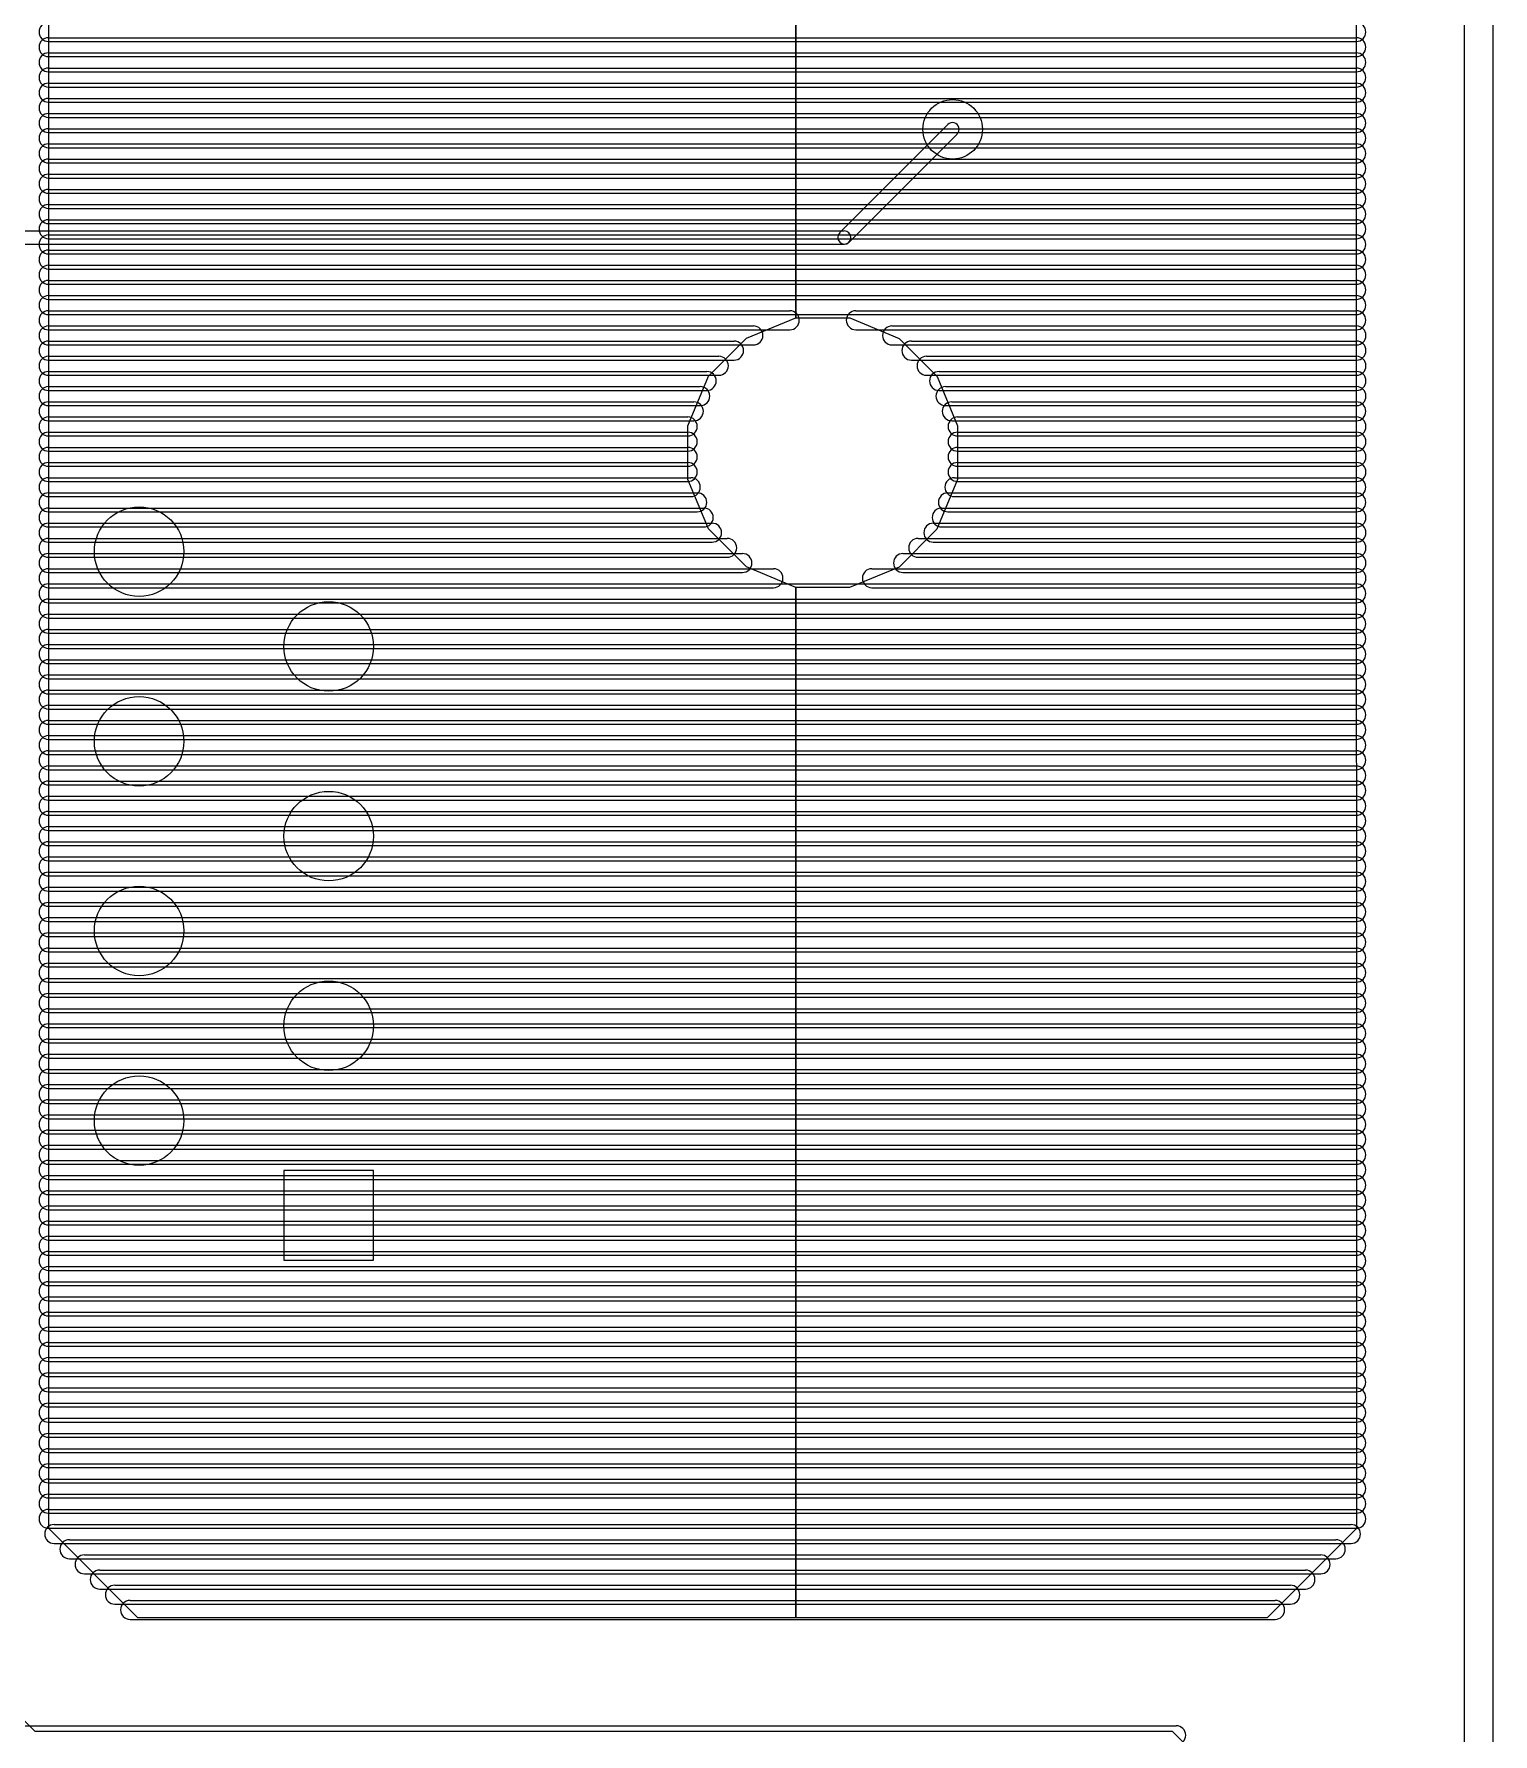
# Model space of a CAD drawing. Extents: x 25909 to 94169, y 14485 to 72115.
# Drawn here: x 86474 to 94169, y 33106 to 42070 of the extents above; entities that cross this region are included whole.
import ezdxf

# ---------------------------------------------------------------- set-up
doc = ezdxf.new("R2010")
doc.units = 0
doc.layers.add('BLACK', color=1, linetype='CONTINUOUS')

msp = doc.modelspace()

# ---------------------------------------------------------------- linework, layer by layer
at = {"layer": 'BLACK'}
for p, q in [((94019, 14560), (94019, 72040)), ((94169, 14560), (94169, 72040)), ((93450, 34191), (93449, 70650)), ((86550, 68691), (86550, 34191)), ((90492, 40574), (90492, 47026)), ((90492, 47026), (90492, 40574)), ((86550, 42051), (93448, 42051)), ((86550, 42051), (93448, 42051)), ((86550, 42031), (93448, 42031)), ((86550, 42031), (93448, 42031)), ((86550, 41971), (93448, 41971)), ((86550, 41971), (93448, 41971)), ((86550, 41951), (93448, 41951)), ((86550, 41951), (93448, 41951)), ((86550, 41891), (93448, 41891)), ((86550, 41891), (93448, 41891)), ((86550, 41871), (93448, 41871)), ((86550, 41871), (93448, 41871)), ((86550, 41811), (93448, 41811)), ((86550, 41811), (93448, 41811)), ((86550, 41791), (93448, 41791)), ((86550, 41791), (93448, 41791)), ((86550, 41731), (93448, 41731)), ((86550, 41731), (93448, 41731)), ((86550, 41711), (93448, 41711)), ((86550, 41711), (93448, 41711)), ((86550, 41651), (93448, 41651)), ((86550, 41651), (93448, 41651)), ((86550, 41631), (93448, 41631)), ((86550, 41631), (93448, 41631)), ((90723, 41023), (91293, 41593)), ((86550, 41571), (93448, 41571)), ((86550, 41571), (93448, 41571)), ((86550, 41551), (93448, 41551)), ((86550, 41551), (93448, 41551)), ((90773, 40973), (91343, 41543)), ((86550, 41491), (93448, 41491)), ((86550, 41491), (93448, 41491)), ((86550, 41471), (93448, 41471)), ((86550, 41471), (93448, 41471)), ((86550, 41411), (93448, 41411)), ((86550, 41411), (93448, 41411)), ((86550, 41391), (93448, 41391)), ((86550, 41391), (93448, 41391)), ((86550, 41331), (93448, 41331)), ((86550, 41331), (93448, 41331)), ((86550, 41311), (93448, 41311)), ((86550, 41311), (93448, 41311)), ((86550, 41251), (93448, 41251)), ((86550, 41251), (93448, 41251)), ((86550, 41231), (93448, 41231)), ((86550, 41231), (93448, 41231)), ((86550, 41171), (93448, 41171)), ((86550, 41171), (93448, 41171)), ((86550, 41151), (93448, 41151)), ((86550, 41151), (93448, 41151)), ((86550, 41091), (93448, 41091)), ((86550, 41091), (93448, 41091)), ((86550, 41071), (93448, 41071)), ((86550, 41071), (93448, 41071)), ((86003, 41032), (90747, 41032)), ((86550, 41011), (93448, 41011)), ((86550, 41011), (93448, 41011)), ((86550, 40991), (93448, 40991)), ((86550, 40991), (93448, 40991)), ((86003, 40962), (90747, 40962)), ((86550, 40931), (93448, 40931)), ((86550, 40931), (93448, 40931)), ((86550, 40911), (93448, 40911)), ((86550, 40911), (93448, 40911)), ((86550, 40851), (93448, 40851)), ((86550, 40851), (93448, 40851)), ((86550, 40831), (93448, 40831)), ((86550, 40831), (93448, 40831)), ((86550, 40771), (93448, 40771)), ((86550, 40771), (93448, 40771)), ((86550, 40751), (93448, 40751)), ((86550, 40751), (93448, 40751)), ((86550, 40691), (93448, 40691)), ((86550, 40691), (93448, 40691)), ((86550, 40671), (93448, 40671)), ((86550, 40671), (93448, 40671)), ((86550, 40611), (90460, 40611)), ((86550, 40611), (90460, 40611)), ((90808, 40611), (93448, 40611)), ((90808, 40611), (93448, 40611)), ((86550, 40591), (93448, 40591)), ((86550, 40591), (93448, 40591)), ((86550, 40531), (90268, 40531)), ((86550, 40531), (90268, 40531)), ((90232, 40466), (90492, 40574)), ((90492, 40574), (90776, 40574)), ((90776, 40574), (91037, 40465)), ((90999, 40531), (93449, 40531)), ((90999, 40531), (93449, 40531)), ((86550, 40511), (90460, 40511)), ((86550, 40511), (90460, 40511)), ((86550, 40451), (90166, 40451)), ((86550, 40451), (90166, 40451)), ((86550, 40431), (90268, 40431)), ((86550, 40431), (90268, 40431)), ((90032, 40266), (90232, 40466)), ((90808, 40511), (93448, 40511)), ((90808, 40511), (93448, 40511)), ((90999, 40431), (93449, 40431)), ((90999, 40431), (93449, 40431)), ((91037, 40465), (91237, 40265)), ((91101, 40451), (93449, 40451)), ((91101, 40451), (93449, 40451)), ((86550, 40371), (90086, 40371)), ((86550, 40371), (90086, 40371)), ((86550, 40351), (90166, 40351)), ((86550, 40351), (90166, 40351)), ((91101, 40351), (93449, 40351)), ((91101, 40351), (93449, 40351)), ((91181, 40371), (93449, 40371)), ((91181, 40371), (93449, 40371)), ((86550, 40291), (90022, 40291)), ((86550, 40291), (90022, 40291)), ((86550, 40271), (90086, 40271)), ((86550, 40271), (90086, 40271)), ((89923, 40005), (90032, 40266)), ((91181, 40271), (93449, 40271)), ((91181, 40271), (93449, 40271)), ((91237, 40265), (91345, 40004)), ((91247, 40291), (93449, 40291)), ((91247, 40291), (93449, 40291)), ((86550, 40211), (89988, 40211)), ((86550, 40211), (89988, 40211)), ((86550, 40191), (90022, 40191)), ((86550, 40191), (90022, 40191)), ((91247, 40191), (93449, 40191)), ((91247, 40191), (93449, 40191)), ((91281, 40211), (93449, 40211)), ((91281, 40211), (93449, 40211)), ((86550, 40131), (89954, 40131)), ((86550, 40131), (89954, 40131)), ((86550, 40111), (89988, 40111)), ((86550, 40111), (89988, 40111)), ((91281, 40111), (93449, 40111)), ((91281, 40111), (93449, 40111)), ((91314, 40131), (93448, 40131)), ((91314, 40131), (93448, 40131)), ((86550, 40051), (89922, 40051)), ((86550, 40051), (89922, 40051)), ((86550, 40031), (89954, 40031)), ((86550, 40031), (89954, 40031)), ((89923, 39722), (89923, 40005)), ((91314, 40031), (93448, 40031)), ((91314, 40031), (93448, 40031)), ((91345, 40051), (93449, 40051)), ((91345, 40051), (93449, 40051)), ((91345, 40004), (91345, 39721)), ((86550, 39971), (89922, 39971)), ((86550, 39971), (89922, 39971)), ((86550, 39951), (89922, 39951)), ((86550, 39951), (89922, 39951)), ((86550, 39891), (89922, 39891)), ((86550, 39891), (89922, 39891)), ((91345, 39971), (93449, 39971)), ((91345, 39971), (93449, 39971)), ((91345, 39951), (93449, 39951)), ((91345, 39951), (93449, 39951)), ((91345, 39891), (93449, 39891)), ((91345, 39891), (93449, 39891)), ((86550, 39871), (89922, 39871)), ((86550, 39871), (89922, 39871)), ((86550, 39811), (89922, 39811)), ((86550, 39811), (89922, 39811)), ((91345, 39871), (93449, 39871)), ((91345, 39871), (93449, 39871)), ((91345, 39811), (93449, 39811)), ((91345, 39811), (93449, 39811)), ((86550, 39791), (89922, 39791)), ((86550, 39791), (89922, 39791)), ((86550, 39731), (89938, 39731)), ((86550, 39731), (89938, 39731)), ((86550, 39711), (89922, 39711)), ((86550, 39711), (89922, 39711)), ((90031, 39461), (89923, 39722)), ((91345, 39721), (91236, 39460)), ((91328, 39731), (93448, 39731)), ((91328, 39731), (93448, 39731)), ((91345, 39791), (93449, 39791)), ((91345, 39791), (93449, 39791)), ((91345, 39711), (93449, 39711)), ((91345, 39711), (93449, 39711)), ((86550, 39651), (89972, 39651)), ((86550, 39651), (89972, 39651)), ((86550, 39631), (89938, 39631)), ((86550, 39631), (89938, 39631)), ((91294, 39651), (93448, 39651)), ((91294, 39651), (93448, 39651)), ((91328, 39631), (93448, 39631)), ((91328, 39631), (93448, 39631)), ((86550, 39571), (90006, 39571)), ((86550, 39571), (90006, 39571)), ((86550, 39551), (89972, 39551)), ((86550, 39551), (89972, 39551)), ((91261, 39571), (93449, 39571)), ((91261, 39571), (93449, 39571)), ((91294, 39551), (93448, 39551)), ((91294, 39551), (93448, 39551)), ((86550, 39491), (90050, 39491)), ((86550, 39491), (90050, 39491)), ((86550, 39471), (90006, 39471)), ((86550, 39471), (90006, 39471)), ((90231, 39261), (90031, 39461)), ((91236, 39460), (91036, 39260)), ((91217, 39491), (93449, 39491)), ((91217, 39491), (93449, 39491)), ((91261, 39471), (93449, 39471)), ((91261, 39471), (93449, 39471)), ((86550, 39411), (90130, 39411)), ((86550, 39411), (90130, 39411)), ((86550, 39391), (90050, 39391)), ((86550, 39391), (90050, 39391)), ((91137, 39411), (93449, 39411)), ((91137, 39411), (93449, 39411)), ((91217, 39391), (93449, 39391)), ((91217, 39391), (93449, 39391)), ((86550, 39331), (90210, 39331)), ((86550, 39331), (90210, 39331)), ((86550, 39311), (90130, 39311)), ((86550, 39311), (90130, 39311)), ((91057, 39331), (93449, 39331)), ((91057, 39331), (93449, 39331)), ((91137, 39311), (93449, 39311)), ((91137, 39311), (93449, 39311)), ((86550, 39251), (90374, 39251)), ((86550, 39251), (90374, 39251)), ((86550, 39231), (90210, 39231)), ((86550, 39231), (90210, 39231)), ((90492, 39152), (90231, 39261)), ((91036, 39260), (90775, 39152)), ((90893, 39251), (93449, 39251)), ((90893, 39251), (93449, 39251)), ((91057, 39231), (93449, 39231)), ((91057, 39231), (93449, 39231)), ((86550, 39171), (93448, 39171)), ((86550, 39171), (93448, 39171)), ((86550, 39151), (90374, 39151)), ((86550, 39151), (90374, 39151)), ((86550, 39091), (93448, 39091)), ((86550, 39091), (93448, 39091)), ((90492, 33720), (90492, 39152)), ((90775, 39152), (90492, 39152)), ((90492, 39152), (90492, 33720)), ((90893, 39151), (93449, 39151)), ((90893, 39151), (93449, 39151)), ((86550, 39071), (93448, 39071)), ((86550, 39071), (93448, 39071)), ((86550, 39011), (93448, 39011)), ((86550, 39011), (93448, 39011)), ((86550, 38991), (93448, 38991)), ((86550, 38991), (93448, 38991)), ((86550, 38931), (93448, 38931)), ((86550, 38931), (93448, 38931)), ((86550, 38911), (93448, 38911)), ((86550, 38911), (93448, 38911)), ((86550, 38851), (93448, 38851)), ((86550, 38851), (93448, 38851)), ((86550, 38831), (93448, 38831)), ((86550, 38831), (93448, 38831)), ((86550, 38771), (93448, 38771)), ((86550, 38771), (93448, 38771)), ((86550, 38751), (93448, 38751)), ((86550, 38751), (93448, 38751)), ((86550, 38691), (93448, 38691)), ((86550, 38691), (93448, 38691)), ((86550, 38671), (93448, 38671)), ((86550, 38671), (93448, 38671)), ((86550, 38611), (93448, 38611)), ((86550, 38611), (93448, 38611)), ((86550, 38591), (93448, 38591)), ((86550, 38591), (93448, 38591)), ((86550, 38531), (93448, 38531)), ((86550, 38531), (93448, 38531)), ((86550, 38511), (93448, 38511)), ((86550, 38511), (93448, 38511)), ((86550, 38451), (93448, 38451)), ((86550, 38451), (93448, 38451)), ((86550, 38431), (93448, 38431)), ((86550, 38431), (93448, 38431)), ((86550, 38371), (93448, 38371)), ((86550, 38371), (93448, 38371)), ((86550, 38351), (93448, 38351)), ((86550, 38351), (93448, 38351)), ((86550, 38291), (93448, 38291)), ((86550, 38291), (93448, 38291)), ((86550, 38271), (93448, 38271)), ((86550, 38271), (93448, 38271)), ((86550, 38211), (93448, 38211)), ((86550, 38211), (93448, 38211)), ((86550, 38191), (93448, 38191)), ((86550, 38191), (93448, 38191)), ((86550, 38131), (93448, 38131)), ((86550, 38131), (93448, 38131)), ((86550, 38111), (93448, 38111)), ((86550, 38111), (93448, 38111)), ((86550, 38051), (93448, 38051)), ((86550, 38051), (93448, 38051)), ((86550, 38031), (93448, 38031)), ((86550, 38031), (93448, 38031)), ((86550, 37971), (93448, 37971)), ((86550, 37971), (93448, 37971)), ((86550, 37951), (93448, 37951)), ((86550, 37951), (93448, 37951)), ((86550, 37891), (93448, 37891)), ((86550, 37891), (93448, 37891)), ((86550, 37871), (93448, 37871)), ((86550, 37871), (93448, 37871)), ((86550, 37811), (93448, 37811)), ((86550, 37811), (93448, 37811)), ((86550, 37791), (93448, 37791)), ((86550, 37791), (93448, 37791)), ((86550, 37731), (93448, 37731)), ((86550, 37731), (93448, 37731)), ((86550, 37711), (93448, 37711)), ((86550, 37711), (93448, 37711)), ((86550, 37651), (93448, 37651)), ((86550, 37651), (93448, 37651)), ((86550, 37631), (93448, 37631)), ((86550, 37631), (93448, 37631)), ((86550, 37571), (93448, 37571)), ((86550, 37571), (93448, 37571)), ((86550, 37551), (93448, 37551)), ((86550, 37551), (93448, 37551)), ((86550, 37491), (93448, 37491)), ((86550, 37491), (93448, 37491)), ((86550, 37471), (93448, 37471)), ((86550, 37471), (93448, 37471)), ((86550, 37411), (93448, 37411)), ((86550, 37411), (93448, 37411)), ((86550, 37391), (93448, 37391)), ((86550, 37391), (93448, 37391)), ((86550, 37331), (93448, 37331)), ((86550, 37331), (93448, 37331)), ((86550, 37311), (93448, 37311)), ((86550, 37311), (93448, 37311)), ((86550, 37251), (93448, 37251)), ((86550, 37251), (93448, 37251)), ((86550, 37231), (93448, 37231)), ((86550, 37231), (93448, 37231)), ((86550, 37171), (93448, 37171)), ((86550, 37171), (93448, 37171)), ((86550, 37151), (93448, 37151)), ((86550, 37151), (93448, 37151)), ((86550, 37091), (93448, 37091)), ((86550, 37091), (93448, 37091)), ((86550, 37071), (93448, 37071)), ((86550, 37071), (93448, 37071)), ((86550, 37011), (93448, 37011)), ((86550, 37011), (93448, 37011)), ((86550, 36991), (93448, 36991)), ((86550, 36991), (93448, 36991)), ((86550, 36931), (93448, 36931)), ((86550, 36931), (93448, 36931)), ((86550, 36911), (93448, 36911)), ((86550, 36911), (93448, 36911)), ((86550, 36851), (93448, 36851)), ((86550, 36851), (93448, 36851)), ((86550, 36831), (93448, 36831)), ((86550, 36831), (93448, 36831)), ((86550, 36771), (93448, 36771)), ((86550, 36771), (93448, 36771)), ((86550, 36751), (93448, 36751)), ((86550, 36751), (93448, 36751)), ((86550, 36691), (93448, 36691)), ((86550, 36691), (93448, 36691)), ((86550, 36671), (93448, 36671)), ((86550, 36671), (93448, 36671)), ((86550, 36611), (93448, 36611)), ((86550, 36611), (93448, 36611)), ((86550, 36591), (93448, 36591)), ((86550, 36591), (93448, 36591)), ((86550, 36531), (93448, 36531)), ((86550, 36531), (93448, 36531)), ((86550, 36511), (93448, 36511)), ((86550, 36511), (93448, 36511)), ((86550, 36451), (93448, 36451)), ((86550, 36451), (93448, 36451)), ((86550, 36431), (93448, 36431)), ((86550, 36431), (93448, 36431)), ((86550, 36371), (93448, 36371)), ((86550, 36371), (93448, 36371)), ((86550, 36351), (93448, 36351)), ((86550, 36351), (93448, 36351)), ((86550, 36291), (93448, 36291)), ((86550, 36291), (93448, 36291)), ((86550, 36271), (93448, 36271)), ((86550, 36271), (93448, 36271)), ((86550, 36211), (93448, 36211)), ((86550, 36211), (93448, 36211)), ((86550, 36191), (93448, 36191)), ((86550, 36191), (93448, 36191)), ((86550, 36131), (93448, 36131)), ((86550, 36131), (93448, 36131)), ((86550, 36111), (93448, 36111)), ((86550, 36111), (93448, 36111)), ((86550, 36051), (93448, 36051)), ((86550, 36051), (93448, 36051)), ((88264, 36077), (87792, 36077)), ((87792, 36077), (87792, 35605)), ((88264, 35605), (88264, 36077)), ((86550, 36031), (93448, 36031)), ((86550, 36031), (93448, 36031)), ((86550, 35971), (93448, 35971)), ((86550, 35971), (93448, 35971)), ((86550, 35951), (93448, 35951)), ((86550, 35951), (93448, 35951)), ((86550, 35891), (93448, 35891)), ((86550, 35891), (93448, 35891)), ((86550, 35871), (93448, 35871)), ((86550, 35871), (93448, 35871)), ((86550, 35811), (93448, 35811)), ((86550, 35811), (93448, 35811)), ((86550, 35791), (93448, 35791)), ((86550, 35791), (93448, 35791)), ((86550, 35731), (93448, 35731)), ((86550, 35731), (93448, 35731)), ((86550, 35711), (93448, 35711)), ((86550, 35711), (93448, 35711)), ((86550, 35651), (93448, 35651)), ((86550, 35651), (93448, 35651)), ((86550, 35631), (93448, 35631)), ((86550, 35631), (93448, 35631)), ((87792, 35605), (88264, 35605)), ((86550, 35571), (93448, 35571)), ((86550, 35571), (93448, 35571)), ((86550, 35551), (93448, 35551)), ((86550, 35551), (93448, 35551)), ((86550, 35491), (93448, 35491)), ((86550, 35491), (93448, 35491)), ((86550, 35471), (93448, 35471)), ((86550, 35471), (93448, 35471)), ((86550, 35411), (93448, 35411)), ((86550, 35411), (93448, 35411)), ((86550, 35391), (93448, 35391)), ((86550, 35391), (93448, 35391)), ((86550, 35331), (93448, 35331)), ((86550, 35331), (93448, 35331)), ((86550, 35311), (93448, 35311)), ((86550, 35311), (93448, 35311)), ((86550, 35251), (93448, 35251)), ((86550, 35251), (93448, 35251)), ((86550, 35231), (93448, 35231)), ((86550, 35231), (93448, 35231)), ((86550, 35171), (93448, 35171)), ((86550, 35171), (93448, 35171)), ((86550, 35151), (93448, 35151)), ((86550, 35151), (93448, 35151)), ((86550, 35091), (93448, 35091)), ((86550, 35091), (93448, 35091)), ((86550, 35071), (93448, 35071)), ((86550, 35071), (93448, 35071)), ((86550, 35011), (93448, 35011)), ((86550, 35011), (93448, 35011)), ((86550, 34991), (93448, 34991)), ((86550, 34991), (93448, 34991)), ((86550, 34931), (93448, 34931)), ((86550, 34931), (93448, 34931)), ((86550, 34911), (93448, 34911)), ((86550, 34911), (93448, 34911)), ((86550, 34851), (93448, 34851)), ((86550, 34851), (93448, 34851)), ((86550, 34831), (93448, 34831)), ((86550, 34831), (93448, 34831)), ((86550, 34771), (93448, 34771)), ((86550, 34771), (93448, 34771)), ((86550, 34751), (93448, 34751)), ((86550, 34751), (93448, 34751)), ((86550, 34691), (93448, 34691)), ((86550, 34691), (93448, 34691)), ((86550, 34671), (93448, 34671)), ((86550, 34671), (93448, 34671)), ((86550, 34611), (93448, 34611)), ((86550, 34611), (93448, 34611)), ((86550, 34591), (93448, 34591)), ((86550, 34591), (93448, 34591)), ((86550, 34531), (93448, 34531)), ((86550, 34531), (93448, 34531)), ((86550, 34511), (93448, 34511)), ((86550, 34511), (93448, 34511)), ((86550, 34451), (93448, 34451)), ((86550, 34451), (93448, 34451)), ((86550, 34431), (93448, 34431)), ((86550, 34431), (93448, 34431)), ((86550, 34371), (93448, 34371)), ((86550, 34371), (93448, 34371)), ((86550, 34351), (93448, 34351)), ((86550, 34351), (93448, 34351)), ((86550, 34291), (93448, 34291)), ((86550, 34291), (93448, 34291)), ((86550, 34271), (93448, 34271)), ((86550, 34271), (93448, 34271)), ((86550, 34191), (93448, 34191)), ((86550, 34191), (93448, 34191)), ((86550, 34191), (87020, 33720)), ((86580, 34211), (93420, 34211)), ((86580, 34211), (93420, 34211)), ((92979, 33720), (93450, 34191)), ((86580, 34111), (93420, 34111)), ((86580, 34111), (93420, 34111)), ((86660, 34131), (93340, 34131)), ((86660, 34131), (93340, 34131)), ((86660, 34031), (93340, 34031)), ((86660, 34031), (93340, 34031)), ((86740, 34051), (93260, 34051)), ((86740, 34051), (93260, 34051)), ((86740, 33951), (93260, 33951)), ((86740, 33951), (93260, 33951)), ((86820, 33971), (93180, 33971)), ((86820, 33971), (93180, 33971)), ((86900, 33891), (93100, 33891)), ((86900, 33891), (93100, 33891)), ((86820, 33871), (93180, 33871)), ((86820, 33871), (93180, 33871)), ((86980, 33811), (93020, 33811)), ((86980, 33811), (93020, 33811)), ((86900, 33791), (93100, 33791)), ((86900, 33791), (93100, 33791)), ((86980, 33711), (93020, 33711)), ((86980, 33711), (93020, 33711)), ((87020, 33720), (90492, 33720)), ((90492, 33720), (92979, 33720)), ((86479, 33120), (85949, 33650)), ((77050, 33150), (92498, 33150)), ((77050, 33150), (92498, 33150)), ((92479, 33120), (86479, 33120)), ((92727, 32872), (92479, 33120))]:
    msp.add_line(p, q, dxfattribs=at)
for centre, radius in [((91319, 41568), 157), ((87028, 39341), 236), ((88028, 38841), 236), ((87028, 38341), 236), ((88028, 37841), 236), ((87028, 37341), 236), ((88028, 36841), 236), ((87028, 36341), 236)]:
    msp.add_circle(centre, radius, dxfattribs=at)
for centre, radius, start, end in [((86550, 42081), 50, 90, 270), ((86550, 42081), 50, 90, 270), ((93448, 42081), 50, 270, 450), ((93448, 42081), 50, 270, 450), ((86550, 42001), 50, 90, 270), ((86550, 42001), 50, 90, 270), ((93448, 42001), 50, 270, 450), ((93448, 42001), 50, 270, 450), ((86550, 41921), 50, 90, 270), ((86550, 41921), 50, 90, 270), ((93448, 41921), 50, 270, 450), ((93448, 41921), 50, 270, 450), ((86550, 41841), 50, 90, 270), ((86550, 41841), 50, 90, 270), ((93448, 41841), 50, 270, 450), ((93448, 41841), 50, 270, 450), ((86550, 41761), 50, 90, 270), ((86550, 41761), 50, 90, 270), ((93448, 41761), 50, 270, 450), ((93448, 41761), 50, 270, 450), ((86550, 41681), 50, 90, 270), ((86550, 41681), 50, 90, 270), ((93448, 41681), 50, 270, 450), ((93448, 41681), 50, 270, 450), ((86550, 41601), 50, 90, 270), ((86550, 41601), 50, 90, 270), ((91318, 41568), 35, 315, 495), ((93448, 41601), 50, 270, 450), ((93448, 41601), 50, 270, 450), ((86550, 41521), 50, 90, 270), ((86550, 41521), 50, 90, 270), ((93448, 41521), 50, 270, 450), ((93448, 41521), 50, 270, 450), ((86550, 41441), 50, 90, 270), ((86550, 41441), 50, 90, 270), ((93448, 41441), 50, 270, 450), ((93448, 41441), 50, 270, 450), ((86550, 41361), 50, 90, 270), ((86550, 41361), 50, 90, 270), ((86550, 41281), 50, 90, 270), ((86550, 41281), 50, 90, 270), ((93448, 41361), 50, 270, 450), ((93448, 41361), 50, 270, 450), ((93448, 41281), 50, 270, 450), ((93448, 41281), 50, 270, 450), ((86550, 41201), 50, 90, 270), ((86550, 41201), 50, 90, 270), ((93448, 41201), 50, 270, 450), ((93448, 41201), 50, 270, 450), ((86550, 41121), 50, 90, 270), ((86550, 41121), 50, 90, 270), ((93448, 41121), 50, 270, 450), ((93448, 41121), 50, 270, 450), ((86550, 41041), 50, 90, 270), ((86550, 41041), 50, 90, 270), ((93448, 41041), 50, 270, 450), ((93448, 41041), 50, 270, 450), ((86550, 40961), 50, 90, 270), ((86550, 40961), 50, 90, 270), ((90748, 40998), 35, 135, 315), ((90747, 40997), 35, 270, 450), ((93448, 40961), 50, 270, 450), ((93448, 40961), 50, 270, 450), ((86550, 40881), 50, 90, 270), ((86550, 40881), 50, 90, 270), ((93448, 40881), 50, 270, 450), ((93448, 40881), 50, 270, 450), ((86550, 40801), 50, 90, 270), ((86550, 40801), 50, 90, 270), ((93448, 40801), 50, 270, 450), ((93448, 40801), 50, 270, 450), ((86550, 40721), 50, 90, 270), ((86550, 40721), 50, 90, 270), ((93448, 40721), 50, 270, 450), ((93448, 40721), 50, 270, 450), ((86550, 40641), 50, 90, 270), ((86550, 40641), 50, 90, 270), ((86550, 40561), 50, 90, 270), ((86550, 40561), 50, 90, 270), ((90460, 40561), 50, 270, 450), ((90460, 40561), 50, 270, 450), ((90808, 40561), 50, 90, 270), ((90808, 40561), 50, 90, 270), ((93448, 40641), 50, 270, 450), ((93448, 40641), 50, 270, 450), ((93448, 40561), 50, 270, 450), ((93448, 40561), 50, 270, 450), ((86550, 40481), 50, 90, 270), ((86550, 40481), 50, 90, 270), ((90268, 40481), 50, 270, 450), ((90268, 40481), 50, 270, 450), ((90999, 40481), 50, 90, 270), ((90999, 40481), 50, 90, 270), ((93449, 40481), 50, 270, 450), ((93449, 40481), 50, 270, 450), ((86550, 40401), 50, 90, 270), ((86550, 40401), 50, 90, 270), ((90166, 40401), 50, 270, 450), ((90166, 40401), 50, 270, 450), ((91101, 40401), 50, 90, 270), ((91101, 40401), 50, 90, 270), ((93449, 40401), 50, 270, 450), ((93449, 40401), 50, 270, 450), ((86550, 40321), 50, 90, 270), ((86550, 40321), 50, 90, 270), ((90086, 40321), 50, 270, 450), ((90086, 40321), 50, 270, 450), ((91181, 40321), 50, 90, 270), ((91181, 40321), 50, 90, 270), ((93449, 40321), 50, 270, 450), ((93449, 40321), 50, 270, 450), ((86550, 40241), 50, 90, 270), ((86550, 40241), 50, 90, 270), ((90022, 40241), 50, 270, 450), ((90022, 40241), 50, 270, 450), ((91247, 40241), 50, 90, 270), ((91247, 40241), 50, 90, 270), ((93449, 40241), 50, 270, 450), ((93449, 40241), 50, 270, 450), ((86550, 40161), 50, 90, 270), ((86550, 40161), 50, 90, 270), ((89988, 40161), 50, 270, 450), ((89988, 40161), 50, 270, 450), ((91281, 40161), 50, 90, 270), ((91281, 40161), 50, 90, 270), ((93449, 40161), 50, 270, 450), ((93449, 40161), 50, 270, 450), ((86550, 40081), 50, 90, 270), ((86550, 40081), 50, 90, 270), ((89954, 40081), 50, 270, 450), ((89954, 40081), 50, 270, 450), ((91314, 40081), 50, 90, 270), ((91314, 40081), 50, 90, 270), ((93448, 40081), 50, 270, 450), ((93448, 40081), 50, 270, 450), ((86550, 40001), 50, 90, 270), ((86550, 40001), 50, 90, 270), ((89922, 40001), 50, 270, 450), ((89922, 40001), 50, 270, 450), ((91345, 40001), 50, 90, 270), ((91345, 40001), 50, 90, 270), ((93449, 40001), 50, 270, 450), ((93449, 40001), 50, 270, 450), ((86550, 39921), 50, 90, 270), ((86550, 39921), 50, 90, 270), ((86550, 39841), 50, 90, 270), ((86550, 39841), 50, 90, 270), ((89922, 39921), 50, 270, 450), ((89922, 39921), 50, 270, 450), ((89922, 39841), 50, 270, 450), ((89922, 39841), 50, 270, 450), ((91345, 39921), 50, 90, 270), ((91345, 39921), 50, 90, 270), ((91345, 39841), 50, 90, 270), ((91345, 39841), 50, 90, 270), ((93449, 39921), 50, 270, 450), ((93449, 39921), 50, 270, 450), ((93449, 39841), 50, 270, 450), ((93449, 39841), 50, 270, 450), ((86550, 39761), 50, 90, 270), ((86550, 39761), 50, 90, 270), ((89922, 39761), 50, 270, 450), ((89922, 39761), 50, 270, 450), ((91345, 39761), 50, 90, 270), ((91345, 39761), 50, 90, 270), ((93449, 39761), 50, 270, 450), ((93449, 39761), 50, 270, 450), ((86550, 39681), 50, 90, 270), ((86550, 39681), 50, 90, 270), ((89938, 39681), 50, 270, 450), ((89938, 39681), 50, 270, 450), ((91328, 39681), 50, 90, 270), ((91328, 39681), 50, 90, 270), ((93448, 39681), 50, 270, 450), ((93448, 39681), 50, 270, 450), ((86550, 39601), 50, 90, 270), ((86550, 39601), 50, 90, 270), ((89972, 39601), 50, 270, 450), ((89972, 39601), 50, 270, 450), ((91294, 39601), 50, 90, 270), ((91294, 39601), 50, 90, 270), ((93448, 39601), 50, 270, 450), ((93448, 39601), 50, 270, 450), ((86550, 39521), 50, 90, 270), ((86550, 39521), 50, 90, 270), ((90006, 39521), 50, 270, 450), ((90006, 39521), 50, 270, 450), ((91261, 39521), 50, 90, 270), ((91261, 39521), 50, 90, 270), ((93449, 39521), 50, 270, 450), ((93449, 39521), 50, 270, 450), ((86550, 39441), 50, 90, 270), ((86550, 39441), 50, 90, 270), ((90050, 39441), 50, 270, 450), ((90050, 39441), 50, 270, 450), ((91217, 39441), 50, 90, 270), ((91217, 39441), 50, 90, 270), ((93449, 39441), 50, 270, 450), ((93449, 39441), 50, 270, 450), ((86550, 39361), 50, 90, 270), ((86550, 39361), 50, 90, 270), ((90130, 39361), 50, 270, 450), ((90130, 39361), 50, 270, 450), ((91137, 39361), 50, 90, 270), ((91137, 39361), 50, 90, 270), ((93449, 39361), 50, 270, 450), ((93449, 39361), 50, 270, 450), ((86550, 39281), 50, 90, 270), ((86550, 39281), 50, 90, 270), ((90210, 39281), 50, 270, 450), ((90210, 39281), 50, 270, 450), ((91057, 39281), 50, 90, 270), ((91057, 39281), 50, 90, 270), ((93449, 39281), 50, 270, 450), ((93449, 39281), 50, 270, 450), ((86550, 39201), 50, 90, 270), ((86550, 39201), 50, 90, 270), ((90374, 39201), 50, 270, 450), ((90374, 39201), 50, 270, 450), ((90893, 39201), 50, 90, 270), ((90893, 39201), 50, 90, 270), ((93449, 39201), 50, 270, 450), ((93449, 39201), 50, 270, 450), ((86550, 39121), 50, 90, 270), ((86550, 39121), 50, 90, 270), ((86550, 39041), 50, 90, 270), ((86550, 39041), 50, 90, 270), ((93448, 39121), 50, 270, 450), ((93448, 39121), 50, 270, 450), ((93448, 39041), 50, 270, 450), ((93448, 39041), 50, 270, 450), ((86550, 38961), 50, 90, 270), ((86550, 38961), 50, 90, 270), ((93448, 38961), 50, 270, 450), ((93448, 38961), 50, 270, 450), ((86550, 38881), 50, 90, 270), ((86550, 38881), 50, 90, 270), ((93448, 38881), 50, 270, 450), ((93448, 38881), 50, 270, 450), ((86550, 38801), 50, 90, 270), ((86550, 38801), 50, 90, 270), ((93448, 38801), 50, 270, 450), ((93448, 38801), 50, 270, 450), ((86550, 38721), 50, 90, 270), ((86550, 38721), 50, 90, 270), ((93448, 38721), 50, 270, 450), ((93448, 38721), 50, 270, 450), ((86550, 38641), 50, 90, 270), ((86550, 38641), 50, 90, 270), ((93448, 38641), 50, 270, 450), ((93448, 38641), 50, 270, 450), ((86550, 38561), 50, 90, 270), ((86550, 38561), 50, 90, 270), ((93448, 38561), 50, 270, 450), ((93448, 38561), 50, 270, 450), ((86550, 38481), 50, 90, 270), ((86550, 38481), 50, 90, 270), ((93448, 38481), 50, 270, 450), ((93448, 38481), 50, 270, 450), ((86550, 38401), 50, 90, 270), ((86550, 38401), 50, 90, 270), ((86550, 38321), 50, 90, 270), ((86550, 38321), 50, 90, 270), ((93448, 38401), 50, 270, 450), ((93448, 38401), 50, 270, 450), ((93448, 38321), 50, 270, 450), ((93448, 38321), 50, 270, 450), ((86550, 38241), 50, 90, 270), ((86550, 38241), 50, 90, 270), ((93448, 38241), 50, 270, 450), ((93448, 38241), 50, 270, 450), ((86550, 38161), 50, 90, 270), ((86550, 38161), 50, 90, 270), ((93448, 38161), 50, 270, 450), ((93448, 38161), 50, 270, 450), ((86550, 38081), 50, 90, 270), ((86550, 38081), 50, 90, 270), ((93448, 38081), 50, 270, 450), ((93448, 38081), 50, 270, 450), ((86550, 38001), 50, 90, 270), ((86550, 38001), 50, 90, 270), ((93448, 38001), 50, 270, 450), ((93448, 38001), 50, 270, 450), ((86550, 37921), 50, 90, 270), ((86550, 37921), 50, 90, 270), ((93448, 37921), 50, 270, 450), ((93448, 37921), 50, 270, 450), ((86550, 37841), 50, 90, 270), ((86550, 37841), 50, 90, 270), ((93448, 37841), 50, 270, 450), ((93448, 37841), 50, 270, 450), ((86550, 37761), 50, 90, 270), ((86550, 37761), 50, 90, 270), ((93448, 37761), 50, 270, 450), ((93448, 37761), 50, 270, 450), ((86550, 37681), 50, 90, 270), ((86550, 37681), 50, 90, 270), ((86550, 37601), 50, 90, 270), ((86550, 37601), 50, 90, 270), ((93448, 37681), 50, 270, 450), ((93448, 37681), 50, 270, 450), ((93448, 37601), 50, 270, 450), ((93448, 37601), 50, 270, 450), ((86550, 37521), 50, 90, 270), ((86550, 37521), 50, 90, 270), ((93448, 37521), 50, 270, 450), ((93448, 37521), 50, 270, 450), ((86550, 37441), 50, 90, 270), ((86550, 37441), 50, 90, 270), ((93448, 37441), 50, 270, 450), ((93448, 37441), 50, 270, 450), ((86550, 37361), 50, 90, 270), ((86550, 37361), 50, 90, 270), ((93448, 37361), 50, 270, 450), ((93448, 37361), 50, 270, 450), ((86550, 37281), 50, 90, 270), ((86550, 37281), 50, 90, 270), ((93448, 37281), 50, 270, 450), ((93448, 37281), 50, 270, 450), ((86550, 37201), 50, 90, 270), ((86550, 37201), 50, 90, 270), ((93448, 37201), 50, 270, 450), ((93448, 37201), 50, 270, 450), ((86550, 37121), 50, 90, 270), ((86550, 37121), 50, 90, 270), ((93448, 37121), 50, 270, 450), ((93448, 37121), 50, 270, 450), ((86550, 37041), 50, 90, 270), ((86550, 37041), 50, 90, 270), ((93448, 37041), 50, 270, 450), ((93448, 37041), 50, 270, 450), ((86550, 36961), 50, 90, 270), ((86550, 36961), 50, 90, 270), ((93448, 36961), 50, 270, 450), ((93448, 36961), 50, 270, 450), ((86550, 36881), 50, 90, 270), ((86550, 36881), 50, 90, 270), ((86550, 36801), 50, 90, 270), ((86550, 36801), 50, 90, 270), ((93448, 36881), 50, 270, 450), ((93448, 36881), 50, 270, 450), ((93448, 36801), 50, 270, 450), ((93448, 36801), 50, 270, 450), ((86550, 36721), 50, 90, 270), ((86550, 36721), 50, 90, 270), ((93448, 36721), 50, 270, 450), ((93448, 36721), 50, 270, 450), ((86550, 36641), 50, 90, 270), ((86550, 36641), 50, 90, 270), ((93448, 36641), 50, 270, 450), ((93448, 36641), 50, 270, 450), ((86550, 36561), 50, 90, 270), ((86550, 36561), 50, 90, 270), ((93448, 36561), 50, 270, 450), ((93448, 36561), 50, 270, 450), ((86550, 36481), 50, 90, 270), ((86550, 36481), 50, 90, 270), ((93448, 36481), 50, 270, 450), ((93448, 36481), 50, 270, 450), ((86550, 36401), 50, 90, 270), ((86550, 36401), 50, 90, 270), ((93448, 36401), 50, 270, 450), ((93448, 36401), 50, 270, 450), ((86550, 36321), 50, 90, 270), ((86550, 36321), 50, 90, 270), ((93448, 36321), 50, 270, 450), ((93448, 36321), 50, 270, 450), ((86550, 36241), 50, 90, 270), ((86550, 36241), 50, 90, 270), ((93448, 36241), 50, 270, 450), ((93448, 36241), 50, 270, 450), ((86550, 36161), 50, 90, 270), ((86550, 36161), 50, 90, 270), ((86550, 36081), 50, 90, 270), ((86550, 36081), 50, 90, 270), ((93448, 36161), 50, 270, 450), ((93448, 36161), 50, 270, 450), ((93448, 36081), 50, 270, 450), ((93448, 36081), 50, 270, 450), ((86550, 36001), 50, 90, 270), ((86550, 36001), 50, 90, 270), ((93448, 36001), 50, 270, 450), ((93448, 36001), 50, 270, 450), ((86550, 35921), 50, 90, 270), ((86550, 35921), 50, 90, 270), ((93448, 35921), 50, 270, 450), ((93448, 35921), 50, 270, 450), ((86550, 35841), 50, 90, 270), ((86550, 35841), 50, 90, 270), ((93448, 35841), 50, 270, 450), ((93448, 35841), 50, 270, 450), ((86550, 35761), 50, 90, 270), ((86550, 35761), 50, 90, 270), ((93448, 35761), 50, 270, 450), ((93448, 35761), 50, 270, 450), ((86550, 35681), 50, 90, 270), ((86550, 35681), 50, 90, 270), ((93448, 35681), 50, 270, 450), ((93448, 35681), 50, 270, 450), ((86550, 35601), 50, 90, 270), ((86550, 35601), 50, 90, 270), ((93448, 35601), 50, 270, 450), ((93448, 35601), 50, 270, 450), ((86550, 35521), 50, 90, 270), ((86550, 35521), 50, 90, 270), ((93448, 35521), 50, 270, 450), ((93448, 35521), 50, 270, 450), ((86550, 35441), 50, 90, 270), ((86550, 35441), 50, 90, 270), ((86550, 35361), 50, 90, 270), ((86550, 35361), 50, 90, 270), ((93448, 35441), 50, 270, 450), ((93448, 35441), 50, 270, 450), ((93448, 35361), 50, 270, 450), ((93448, 35361), 50, 270, 450), ((86550, 35281), 50, 90, 270), ((86550, 35281), 50, 90, 270), ((93448, 35281), 50, 270, 450), ((93448, 35281), 50, 270, 450), ((86550, 35201), 50, 90, 270), ((86550, 35201), 50, 90, 270), ((93448, 35201), 50, 270, 450), ((93448, 35201), 50, 270, 450), ((86550, 35121), 50, 90, 270), ((86550, 35121), 50, 90, 270), ((93448, 35121), 50, 270, 450), ((93448, 35121), 50, 270, 450), ((86550, 35041), 50, 90, 270), ((86550, 35041), 50, 90, 270), ((93448, 35041), 50, 270, 450), ((93448, 35041), 50, 270, 450), ((86550, 34961), 50, 90, 270), ((86550, 34961), 50, 90, 270), ((93448, 34961), 50, 270, 450), ((93448, 34961), 50, 270, 450), ((86550, 34881), 50, 90, 270), ((86550, 34881), 50, 90, 270), ((93448, 34881), 50, 270, 450), ((93448, 34881), 50, 270, 450), ((86550, 34801), 50, 90, 270), ((86550, 34801), 50, 90, 270), ((93448, 34801), 50, 270, 450), ((93448, 34801), 50, 270, 450), ((86550, 34721), 50, 90, 270), ((86550, 34721), 50, 90, 270), ((86550, 34641), 50, 90, 270), ((86550, 34641), 50, 90, 270), ((93448, 34721), 50, 270, 450), ((93448, 34721), 50, 270, 450), ((93448, 34641), 50, 270, 450), ((93448, 34641), 50, 270, 450), ((86550, 34561), 50, 90, 270), ((86550, 34561), 50, 90, 270), ((93448, 34561), 50, 270, 450), ((93448, 34561), 50, 270, 450), ((86550, 34481), 50, 90, 270), ((86550, 34481), 50, 90, 270), ((93448, 34481), 50, 270, 450), ((93448, 34481), 50, 270, 450), ((86550, 34401), 50, 90, 270), ((86550, 34401), 50, 90, 270), ((93448, 34401), 50, 270, 450), ((93448, 34401), 50, 270, 450), ((86550, 34321), 50, 90, 270), ((86550, 34321), 50, 90, 270), ((93448, 34321), 50, 270, 450), ((93448, 34321), 50, 270, 450), ((86550, 34241), 50, 90, 270), ((86550, 34241), 50, 90, 270), ((93448, 34241), 50, 270, 450), ((93448, 34241), 50, 270, 450), ((86580, 34161), 50, 90, 270), ((86580, 34161), 50, 90, 270), ((93420, 34161), 50, 270, 450), ((93420, 34161), 50, 270, 450), ((86660, 34081), 50, 90, 270), ((86660, 34081), 50, 90, 270), ((93340, 34081), 50, 270, 450), ((93340, 34081), 50, 270, 450), ((86740, 34001), 50, 90, 270), ((86740, 34001), 50, 90, 270), ((93260, 34001), 50, 270, 450), ((93260, 34001), 50, 270, 450), ((86820, 33921), 50, 90, 270), ((86820, 33921), 50, 90, 270), ((86900, 33841), 50, 90, 270), ((86900, 33841), 50, 90, 270), ((93100, 33841), 50, 270, 450), ((93100, 33841), 50, 270, 450), ((93180, 33921), 50, 270, 450), ((93180, 33921), 50, 270, 450), ((86980, 33761), 50, 90, 270), ((86980, 33761), 50, 90, 270), ((93020, 33761), 50, 270, 450), ((93020, 33761), 50, 270, 450), ((92498, 33100), 50, 270, 450), ((92498, 33100), 50, 270, 450)]:
    msp.add_arc(centre, radius, start, end, dxfattribs=at)

doc.saveas('drawing.dxf')
